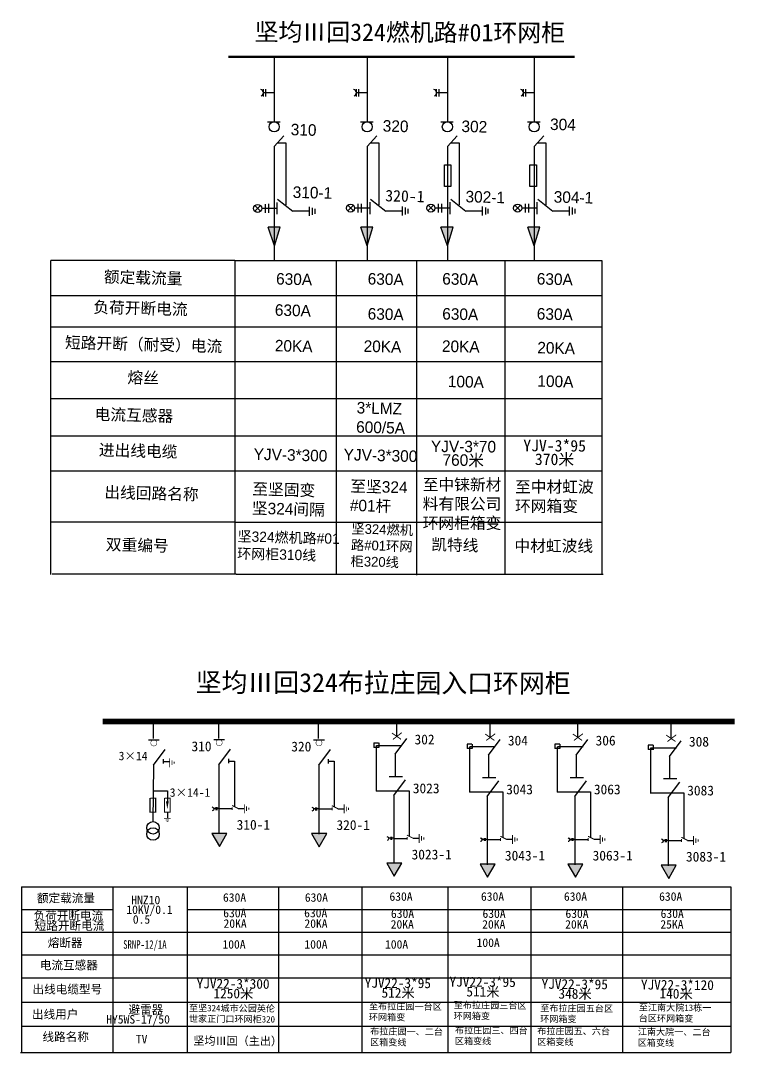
# Model space of a CAD drawing. Header units: millimetres. Extents: x 510 to 1045, y 2237 to 2510.
# Drawn here: x 509.8 to 695, y 2243.6 to 2510.1 of the extents above; entities that cross this region are included whole.
import ezdxf

# ---------------------------------------------------------------- set-up
doc = ezdxf.new("R2010")
doc.units = ezdxf.units.MM
doc.layers.add('1', color=7, linetype='Continuous')
doc.layers.add('2', color=7, linetype='Continuous')
doc.styles.add('HZ', font='', dxfattribs={"width": 0.75})
doc.styles.get('HZ').set_extended_font_data('楷体_GB2312')

# ---------------------------------------------------------------- blocks, each defined once
blk = doc.blocks.new('JD')
for points in [[(-2, 0.2), (-2, -0.2), (2, 0.2), (2, -0.2)], [(1, -1.2), (1, -0.8), (-1, -1.2), (-1, -0.8)], [(-0.5, -1.8), (-0.5, -2.2), (0.5, -1.8), (0.5, -2.2)]]:
    blk.add_trace(points)

msp = doc.modelspace()

# ---------------------------------------------------------------- hatches: boundary and pattern name
h = msp.add_hatch(color=256)
h.paths.add_polyline_path([(575.44, 2456.76), (573.78, 2456.76), (575.44, 2451.91)])
h.paths.add_polyline_path([(576.91, 2456.76), (575.44, 2456.76), (575.44, 2451.91)])
h = msp.add_hatch(color=256)
h.paths.add_polyline_path([(599.36, 2456.76), (597.7, 2456.76), (599.36, 2451.91)])
h.paths.add_polyline_path([(600.84, 2456.76), (599.36, 2456.76), (599.36, 2451.91)])
h = msp.add_hatch(color=256)
h.paths.add_polyline_path([(620.1, 2456.76), (618.44, 2456.76), (620.1, 2451.91)])
h.paths.add_polyline_path([(621.58, 2456.76), (620.1, 2456.76), (620.1, 2451.91)])
h = msp.add_hatch(color=256)
h.paths.add_polyline_path([(642.55, 2456.76), (640.89, 2456.76), (642.55, 2451.91)])
h.paths.add_polyline_path([(644.02, 2456.76), (642.55, 2456.76), (642.55, 2451.91)])
for points in [[(561.17, 2296.83), (563.12, 2300.2), (559.23, 2300.2)], [(586.97, 2296.77), (588.92, 2300.14), (585.02, 2300.14)], [(606.38, 2289.16), (608.33, 2292.53), (604.43, 2292.53)], [(630.5, 2288.88), (632.45, 2292.25), (628.56, 2292.25)], [(653.17, 2288.88), (655.11, 2292.25), (651.22, 2292.25)], [(677.29, 2288.59), (679.24, 2291.97), (675.34, 2291.97)]]:
    msp.add_hatch(color=7).paths.add_polyline_path(points)

# ---------------------------------------------------------------- linework, layer by layer
at = {"lineweight": 60}
msp.add_line((563.53, 2500.72), (652.94, 2500.72), dxfattribs=at)
for p, q in [((575.35, 2500.72), (575.35, 2483.98)), ((599.36, 2500.72), (599.36, 2483.98)), ((620.1, 2500.72), (620.1, 2483.98)), ((642.55, 2500.72), (642.55, 2483.98)), ((572.58, 2490.55), (572.58, 2492.44)), ((575.35, 2491.49), (572.58, 2491.49)), ((573.18, 2490.55), (573.18, 2492.44)), ((596.59, 2490.55), (596.59, 2492.44)), ((599.36, 2491.49), (596.59, 2491.49)), ((597.2, 2490.55), (597.2, 2492.44)), ((617.33, 2490.55), (617.33, 2492.44)), ((620.1, 2491.49), (617.33, 2491.49)), ((617.94, 2490.55), (617.94, 2492.44)), ((639.78, 2490.55), (639.78, 2492.44)), ((642.55, 2491.49), (639.78, 2491.49)), ((640.39, 2490.55), (640.39, 2492.44)), ((573.63, 2483.98), (576.86, 2483.98)), ((597.64, 2483.98), (600.88, 2483.98)), ((618.39, 2483.98), (621.62, 2483.98)), ((640.83, 2483.98), (644.07, 2483.98)), ((575.35, 2477.56), (577.86, 2480.32)), ((576.21, 2478.51), (578.35, 2478.51)), ((578.35, 2478.51), (578.35, 2462.52)), ((599.36, 2477.56), (601.87, 2480.32)), ((600.22, 2478.51), (602.37, 2478.51)), ((602.37, 2478.51), (602.37, 2462.58)), ((620.1, 2477.56), (622.61, 2480.32)), ((620.96, 2478.51), (623.11, 2478.51)), ((623.11, 2478.51), (623.11, 2462.58)), ((642.55, 2477.56), (645.06, 2480.32)), ((643.41, 2478.51), (645.56, 2478.51)), ((645.56, 2478.51), (645.56, 2462.58)), ((575.35, 2477.56), (575.35, 2448.18)), ((599.36, 2477.56), (599.36, 2448.18)), ((620.1, 2477.56), (620.1, 2448.18)), ((642.55, 2477.56), (642.55, 2448.18)), ((570.33, 2460.89), (571.79, 2462.36)), ((571.8, 2460.89), (570.34, 2462.36)), ((573.06, 2460.5), (573.06, 2462.74)), ((573.92, 2460.48), (573.92, 2462.76)), ((576, 2463.15), (576, 2460.09)), ((576.24, 2463.98), (580.16, 2460.87)), ((594.35, 2460.95), (595.81, 2462.42)), ((595.82, 2460.95), (594.36, 2462.42)), ((597.08, 2460.55), (597.08, 2462.8)), ((597.93, 2460.53), (597.93, 2462.82)), ((600.02, 2463.21), (600.02, 2460.14)), ((600.26, 2464.04), (604.17, 2460.93)), ((615.09, 2460.95), (616.55, 2462.42)), ((616.56, 2460.95), (615.1, 2462.42)), ((617.82, 2460.55), (617.82, 2462.8)), ((618.68, 2460.53), (618.68, 2462.82)), ((620.76, 2463.21), (620.76, 2460.14)), ((621, 2464.04), (624.91, 2460.93)), ((637.54, 2460.95), (639, 2462.42)), ((639.01, 2460.95), (637.55, 2462.42)), ((640.26, 2460.55), (640.26, 2462.8)), ((641.12, 2460.53), (641.12, 2462.82)), ((643.21, 2463.21), (643.21, 2460.14)), ((643.45, 2464.04), (647.36, 2460.93)), ((576, 2461.62), (572.1, 2461.62)), ((584.45, 2460.87), (580.16, 2460.87)), ((584.45, 2459.73), (584.45, 2462.01)), ((585.24, 2459.95), (585.24, 2461.77)), ((585.92, 2460.21), (585.92, 2461.49)), ((600.02, 2461.68), (596.12, 2461.68)), ((608.47, 2460.93), (604.17, 2460.93)), ((608.47, 2459.78), (608.47, 2462.07)), ((609.25, 2460.01), (609.25, 2461.83)), ((609.94, 2460.27), (609.94, 2461.54)), ((620.76, 2461.68), (616.86, 2461.68)), ((629.21, 2460.93), (624.91, 2460.93)), ((629.21, 2459.78), (629.21, 2462.07)), ((630, 2460.01), (630, 2461.83)), ((630.68, 2460.27), (630.68, 2461.54)), ((643.21, 2461.68), (639.31, 2461.68)), ((651.66, 2460.93), (647.36, 2460.93)), ((651.66, 2459.78), (651.66, 2462.07)), ((652.44, 2460.01), (652.44, 2461.83)), ((653.13, 2460.27), (653.13, 2461.54)), ((575.44, 2451.91), (573.78, 2456.76)), ((576.91, 2456.76), (573.78, 2456.76)), ((575.44, 2451.91), (576.91, 2456.76)), ((600.84, 2456.76), (597.7, 2456.76)), ((599.36, 2451.91), (597.7, 2456.76)), ((599.36, 2451.91), (600.84, 2456.76)), ((621.58, 2456.76), (618.44, 2456.76)), ((620.1, 2451.91), (618.44, 2456.76)), ((620.1, 2451.91), (621.58, 2456.76)), ((644.02, 2456.76), (640.89, 2456.76)), ((642.55, 2451.91), (640.89, 2456.76)), ((642.55, 2451.91), (644.02, 2456.76)), ((565.14, 2448.18), (517.6, 2448.18)), ((517.6, 2367.07), (517.6, 2448.18)), ((565.14, 2448.18), (660.01, 2448.18)), ((565.14, 2448.18), (565.14, 2367.07)), ((591.37, 2448.18), (591.37, 2367.07)), ((612.14, 2448.18), (612.14, 2366.88)), ((612.14, 2448.18), (612.14, 2366.88)), ((634.97, 2448.18), (634.97, 2367.27)), ((660.01, 2448.18), (660.01, 2367.07)), ((517.6, 2439.14), (660.01, 2439.14)), ((517.6, 2431.06), (660.01, 2431.06)), ((517.6, 2422.07), (660.01, 2422.07)), ((517.6, 2412.51), (660.01, 2412.51)), ((517.6, 2402.86), (660.01, 2402.86)), ((517.6, 2393.86), (660.01, 2393.86)), ((565.14, 2380.6), (517.6, 2380.6)), ((565.14, 2380.6), (660.01, 2380.6)), ((565.53, 2367.13), (517.99, 2367.13)), ((565.53, 2367.13), (660.4, 2367.13)), ((542.85, 2324.35), (545.66, 2324.35)), ((559.73, 2324.42), (562.54, 2324.42)), ((585.52, 2324.36), (588.34, 2324.36)), ((601.08, 2323.56), (601.08, 2322.39)), ((602.34, 2323.54), (601.06, 2323.54)), ((602.36, 2322.4), (601.08, 2322.39)), ((601.7, 2322.86), (601.7, 2311.09)), ((601.75, 2322.89), (608.37, 2322.89)), ((602.36, 2323.55), (602.36, 2322.39)), ((626.46, 2323.26), (625.19, 2323.25)), ((625.21, 2323.27), (625.21, 2322.11)), ((626.49, 2322.12), (625.21, 2322.11)), ((625.82, 2322.57), (625.82, 2310.81)), ((625.88, 2322.6), (632.49, 2322.6)), ((626.49, 2323.27), (626.49, 2322.1)), ((649.12, 2323.26), (647.85, 2323.25)), ((647.87, 2323.27), (647.87, 2322.11)), ((649.15, 2322.12), (647.87, 2322.11)), ((648.48, 2322.57), (648.48, 2310.81)), ((648.54, 2322.6), (655.15, 2322.6)), ((649.15, 2323.27), (649.15, 2322.1)), ((673.25, 2322.98), (671.97, 2322.97)), ((672, 2322.99), (672, 2321.83)), ((673.27, 2321.83), (672, 2321.83)), ((672.61, 2322.29), (672.61, 2310.53)), ((672.67, 2322.32), (679.28, 2322.32)), ((673.28, 2322.98), (673.28, 2321.82)), ((546.66, 2319.4), (546.66, 2318.23)), ((546.69, 2318.81), (548.18, 2318.81)), ((563.54, 2319.47), (563.54, 2318.31)), ((563.57, 2318.88), (565.06, 2318.88)), ((565.06, 2318.88), (565.06, 2307.12)), ((589.33, 2319.41), (589.33, 2318.25)), ((589.36, 2318.82), (590.85, 2318.82)), ((590.85, 2318.82), (590.85, 2307.06)), ((606.63, 2320.75), (606.63, 2314.89)), ((630.75, 2320.47), (630.75, 2314.61)), ((653.42, 2320.47), (653.42, 2314.61)), ((677.54, 2320.19), (677.54, 2314.32)), ((544.17, 2317.81), (544.01, 2303.26)), ((605.05, 2314.91), (608.46, 2314.91)), ((629.18, 2314.63), (632.59, 2314.63)), ((651.84, 2314.63), (655.25, 2314.63)), ((675.96, 2314.35), (679.38, 2314.35)), ((544, 2311.18), (547.73, 2311.18)), ((547.73, 2311.18), (547.73, 2308.45)), ((601.7, 2311.22), (610.26, 2311.22)), ((610.26, 2311.22), (610.26, 2299.45)), ((625.82, 2310.93), (634.39, 2310.93)), ((634.39, 2310.93), (634.39, 2299.17)), ((648.48, 2310.93), (657.05, 2310.93)), ((657.05, 2310.93), (657.05, 2299.17)), ((672.61, 2310.65), (681.17, 2310.65)), ((681.17, 2310.65), (681.17, 2298.89)), ((547.73, 2305.58), (547.73, 2304.17)), ((561.1, 2306.59), (564.52, 2306.59)), ((566.02, 2306.62), (567.59, 2306.62)), ((586.9, 2306.53), (590.31, 2306.53)), ((591.82, 2306.56), (593.39, 2306.56)), ((606.31, 2298.92), (609.72, 2298.92)), ((611.23, 2298.95), (612.8, 2298.95)), ((630.43, 2298.64), (633.85, 2298.64)), ((635.35, 2298.67), (636.92, 2298.67)), ((653.1, 2298.64), (656.51, 2298.64)), ((658.01, 2298.67), (659.58, 2298.67)), ((677.22, 2298.36), (680.63, 2298.36)), ((682.14, 2298.39), (683.71, 2298.39)), ((510, 2286.43), (510, 2243.79)), ((533.66, 2286.43), (533.66, 2243.65)), ((552.85, 2286.43), (552.85, 2243.65)), ((598.02, 2286.28), (598.02, 2243.65)), ((620.18, 2286.29), (620.18, 2243.65)), ((641.65, 2286.29), (641.65, 2243.65)), ((665.39, 2286.44), (665.39, 2243.65)), ((693.39, 2286.44), (693.39, 2243.65)), ((576.45, 2286.1), (576.45, 2243.65)), ((510, 2280.56), (533.66, 2280.56)), ((552.85, 2280.56), (693.39, 2280.56))]:
    msp.add_line(p, q)
at = {"color": 7}
for p, q in [((607, 2325.36), (607, 2329.13)), ((544.14, 2324.67), (544.14, 2328.44)), ((561.02, 2324.74), (561.02, 2328.51)), ((586.81, 2324.68), (586.81, 2328.45)), ((631.13, 2325.08), (631.13, 2328.85)), ((653.79, 2325.08), (653.79, 2328.85)), ((677.91, 2324.79), (677.91, 2328.56))]:
    msp.add_line(p, q, dxfattribs=at)
at = {"color": 0}
for p, q in [((561.04, 2317.91), (561.04, 2300.05)), ((586.84, 2317.85), (586.84, 2299.99)), ((606.25, 2310.24), (606.25, 2292.39)), ((630.38, 2309.96), (630.38, 2292.1)), ((653.04, 2309.96), (653.04, 2292.1)), ((677.16, 2309.68), (677.16, 2291.82))]:
    msp.add_line(p, q, dxfattribs=at)
at = {"linetype": 'Continuous'}
for p, q in [((510, 2286.44), (693.39, 2286.44)), ((512.07, 2280.56), (533.01, 2280.56)), ((510, 2274.7), (563.9, 2274.7)), ((563.65, 2274.7), (693.39, 2274.7)), ((510, 2268.84), (693.39, 2268.84)), ((510, 2262.9), (693.39, 2262.9)), ((510, 2256.65), (693.39, 2256.65)), ((510, 2250.42), (693.39, 2250.42)), ((509.82, 2243.65), (693.39, 2243.65))]:
    msp.add_line(p, q, dxfattribs=at)
for points in [[(619.34, 2472.85), (621.02, 2472.85), (621.02, 2467.3), (619.34, 2467.3)], [(641.45, 2472.85), (643.13, 2472.85), (643.13, 2467.3), (641.45, 2467.3)]]:
    msp.add_lwpolyline(points, close=True)
for points, const_width in [([(530.98, 2329.12), (694.32, 2329.12)], 1.45), ([(605.74, 2326.15), (608.12, 2324.5)], 0.239), ([(606.02, 2324.48), (608.32, 2326.21)], 0.239), ([(542.85, 2324.35), (545.66, 2324.35)], 0.239), ([(559.73, 2324.42), (562.54, 2324.42)], 0.239), ([(585.52, 2324.36), (588.34, 2324.36)], 0.239), ([(629.87, 2325.87), (632.25, 2324.22)], 0.239), ([(630.15, 2324.2), (632.45, 2325.93)], 0.239), ([(652.53, 2325.87), (654.91, 2324.22)], 0.239), ([(652.81, 2324.2), (655.11, 2325.93)], 0.239), ([(676.66, 2325.58), (679.04, 2323.94)], 0.239), ([(676.94, 2323.91), (679.23, 2325.65)], 0.239), ([(543.27, 2309.31), (543.27, 2305.67), (544.72, 2305.67), (544.72, 2309.31), (543.31, 2309.31)], 0.308), ([(547, 2309.31), (547, 2305.67), (548.46, 2305.67), (548.46, 2309.31), (547.05, 2309.31)], 0.308), ([(564.45, 2307.42), (566.12, 2306.59)], 0.25), ([(564.52, 2306.97), (564.52, 2306.21)], 0.25), ([(590.25, 2307.36), (591.91, 2306.53)], 0.25), ([(590.31, 2306.91), (590.31, 2306.15)], 0.25), ([(609.66, 2299.75), (611.32, 2298.92)], 0.25), ([(633.78, 2299.47), (635.45, 2298.64)], 0.25), ([(656.44, 2299.47), (658.11, 2298.64)], 0.25), ([(609.72, 2299.31), (609.72, 2298.54)], 0.25), ([(633.85, 2299.02), (633.85, 2298.25)], 0.25), ([(656.51, 2299.02), (656.51, 2298.25)], 0.25), ([(680.57, 2299.19), (682.24, 2298.36)], 0.25), ([(680.63, 2298.74), (680.63, 2297.97)], 0.25)]:
    msp.add_lwpolyline(points, dxfattribs=dict(const_width=const_width))
at = {"const_width": 0.12}
for points in [[(543.46, 2323.56, 1), (545.02, 2323.56, 1)], [(560.34, 2323.64, 1), (561.9, 2323.64, 1)], [(586.14, 2323.58, 1), (587.69, 2323.58, 1)]]:
    msp.add_lwpolyline(points, format="xyb", close=True, dxfattribs=at)
for points, format in [([(547.73, 2308.49, 0.718, 0, 0), (547.73, 2306.44, 0, 0, 0)], "xyseb"), ([(559.29, 2307.03, -0.877934), (559.31, 2306.02)], "xyb"), ([(585.08, 2306.97, -0.877934), (585.1, 2305.96)], "xyb"), ([(604.49, 2299.36, -0.877934), (604.51, 2298.35)], "xyb"), ([(628.62, 2299.08, -0.877934), (628.64, 2298.07)], "xyb"), ([(651.28, 2299.08, -0.877934), (651.3, 2298.07)], "xyb"), ([(675.41, 2298.8, -0.877934), (675.43, 2297.78)], "xyb")]:
    msp.add_lwpolyline(points, format=format)
for points in [[(560.26, 2306.6), (559.74, 2306.6)], [(560.26, 2306.95), (560.26, 2306.19)], [(560.5, 2306.95), (560.5, 2306.19)], [(561.1, 2306.6), (560.5, 2306.6)], [(586.06, 2306.54), (585.53, 2306.54)], [(586.06, 2306.89), (586.06, 2306.13)], [(586.29, 2306.89), (586.29, 2306.13)], [(586.9, 2306.54), (586.29, 2306.54)], [(605.47, 2298.93), (604.94, 2298.93)], [(605.47, 2299.28), (605.47, 2298.52)], [(605.7, 2299.28), (605.7, 2298.52)], [(606.31, 2298.93), (605.7, 2298.93)], [(629.59, 2298.65), (629.07, 2298.65)], [(629.59, 2299), (629.59, 2298.24)], [(629.83, 2299), (629.83, 2298.24)], [(630.43, 2298.65), (629.83, 2298.65)], [(652.26, 2298.65), (651.73, 2298.65)], [(652.26, 2299), (652.26, 2298.24)], [(652.49, 2299), (652.49, 2298.24)], [(653.09, 2298.65), (652.49, 2298.65)], [(676.38, 2298.37), (675.85, 2298.37)], [(676.38, 2298.72), (676.38, 2297.96)], [(676.61, 2298.72), (676.61, 2297.96)], [(677.22, 2298.37), (676.61, 2298.37)]]:
    msp.add_lwpolyline(points)
at = {"color": 7}
for points in [[(561.17, 2296.83), (563.12, 2300.2), (559.23, 2300.2)], [(586.97, 2296.77), (588.92, 2300.14), (585.02, 2300.14)], [(606.38, 2289.16), (608.33, 2292.53), (604.43, 2292.53)], [(630.5, 2288.88), (632.45, 2292.25), (628.56, 2292.25)], [(653.17, 2288.88), (655.11, 2292.25), (651.22, 2292.25)], [(677.29, 2288.59), (679.24, 2291.97), (675.34, 2291.97)]]:
    msp.add_lwpolyline(points, close=True, dxfattribs=at)
for centre, radius in [((575.35, 2482.67), 1.31), ((599.36, 2482.67), 1.31), ((620.1, 2482.67), 1.31), ((642.55, 2482.67), 1.31), ((571.07, 2461.62), 1.04), ((595.08, 2461.68), 1.04), ((615.83, 2461.68), 1.04), ((638.27, 2461.68), 1.04), ((544.04, 2301.65), 1.61), ((544.04, 2300.04), 1.61)]:
    msp.add_circle(centre, radius)
for centre in [(571.77, 2491.49), (595.78, 2491.49), (616.52, 2491.49), (638.97, 2491.49)]:
    msp.add_arc(centre, 0.81, 285.4746, 83.4913)
at = {"layer": '1'}
for points in [[(559.29, 2307.04, -0.877934), (559.31, 2306.03)], [(585.08, 2306.98, -0.877934), (585.1, 2305.97)], [(604.49, 2299.37, -0.877934), (604.51, 2298.36)], [(628.62, 2299.09, -0.877934), (628.64, 2298.08)], [(651.28, 2299.09, -0.877934), (651.3, 2298.08)], [(675.4, 2298.81, -0.877934), (675.42, 2297.8)]]:
    msp.add_lwpolyline(points, format="xyb", dxfattribs=at)
at = {"layer": '2'}
for p, q in [((606.62, 2320.65), (609.64, 2324.69)), ((630.74, 2320.37), (633.77, 2324.41)), ((653.41, 2320.37), (656.43, 2324.41)), ((677.53, 2320.09), (680.56, 2324.13)), ((544.17, 2317.81), (547.19, 2321.85)), ((561.04, 2317.89), (564.07, 2321.93)), ((586.84, 2317.83), (589.86, 2321.87)), ((606.23, 2310), (609.26, 2314.04)), ((630.36, 2309.71), (633.38, 2313.75)), ((653.02, 2309.71), (656.05, 2313.75)), ((677.15, 2309.43), (680.17, 2313.47))]:
    msp.add_line(p, q, dxfattribs=at)

# ---------------------------------------------------------------- block references
at = {"xscale": 0.5830959386162249, "yscale": 0.5830959386162249, "zscale": 0.5830959387198472, "rotation": 90}
for p in [(548.34, 2318.46), (567.62, 2306.58), (593.41, 2306.52), (612.82, 2298.91), (636.95, 2298.63), (659.61, 2298.63), (683.73, 2298.34)]:
    msp.add_blockref('JD', p, dxfattribs=at)
at = {"xscale": 0.4309593778536964, "yscale": 0.4309593777941245, "zscale": 0.4309593778708619}
msp.add_blockref('JD', (547.76, 2304.1), dxfattribs=at)

# ---------------------------------------------------------------- texts
at = {"color": 0}
for s, p in [('310', (553.97, 2321.42)), ('320', (579.76, 2321.36)), ('302', (611.61, 2323.19)), ('304', (635.74, 2322.91)), ('306', (658.4, 2322.91)), ('308', (682.53, 2322.63)), ('3023', (611.17, 2310.57)), ('3043', (635.3, 2310.29)), ('3063', (657.96, 2310.29)), ('3083', (682.08, 2310.01)), ('310-1', (565.64, 2301.15)), ('320-1', (591.44, 2301.09)), ('3023-1', (610.85, 2293.48)), ('3043-1', (634.97, 2293.2)), ('3063-1', (657.63, 2293.2)), ('3083-1', (681.76, 2292.92))]:
    msp.add_text(s, height=2.541, dxfattribs=at).set_placement(p)
at = {"style": 'HZ'}
for s, height, p in [('3×14', 2.199, (535.14, 2319.11)), ('3×14-1', 2.199, (548.35, 2309.66)), ('额定载流量', 2.199, (514.03, 2282.38)), ('HNZ10', 2.199, (538.42, 2281.9)), ('630A', 2.199, (562.11, 2282.55)), ('630A', 2.199, (583.26, 2282.55)), ('630A', 2.199, (605.13, 2282.8)), ('630A', 2.199, (628.78, 2282.8)), ('630A', 2.199, (650.22, 2282.8)), ('630A', 2.199, (674.82, 2282.8)), ('10KV/0.1', 2.199, (537.13, 2279.39)), ('负荷开断电流', 2.199, (513.16, 2277.84)), ('0.5', 2.199, (538.81, 2276.88)), ('630A', 2.199, (562.17, 2278.53)), ('630A', 2.199, (583.08, 2278.53)), ('630A', 2.199, (605.52, 2278.38)), ('630A', 2.199, (629.17, 2278.38)), ('630A', 2.199, (650.61, 2278.38)), ('630A', 2.199, (675.21, 2278.38)), ('短路开断电流', 2.199, (513.45, 2275.24)), ('20KA', 2.199, (562.25, 2275.82)), ('20KA', 2.199, (583.15, 2275.82)), ('20KA', 2.199, (605.45, 2275.61)), ('20KA', 2.199, (629.1, 2275.61)), ('20KA', 2.199, (650.54, 2275.61)), ('25KA', 2.199, (675.14, 2275.61)), ('熔断器', 2.199, (516.82, 2270.83)), ('100A', 2.199, (627.65, 2270.88)), ('100A', 2.199, (561.97, 2270.44)), ('100A', 2.199, (583.14, 2270.44)), ('100A', 2.199, (603.98, 2270.44)), ('电流互感器', 2.199, (514.78, 2265.07)), ('出线电缆型号', 2.199, (512.89, 2258.84)), ('出线用户 ', 2.199, (512.75, 2252.37)), ('避雷器', 2.199, (537.68, 2253.58)), ('HY5WS-17/50', 2.1988, (531.94, 2251.08)), ('线路名称', 2.199, (515.46, 2246.54)), ('TV', 2.199, (539.59, 2245.96))]:
    msp.add_text(s, height=height, dxfattribs=at).set_placement(p)
at = {"attachment_point": 1}
for s, insert, char_height, width, rotation in [('{\\fKaiTi_GB2312|b0|i0|c134|p49;\\P\\H4x;坚均Ⅲ回324燃机路#01环网柜}', (570.27, 2511.37), 1.1323, 448.941, 359.8283), ('{\\f\uffbfﾬￌﾣﾤ_GB2312|b0|i0|c134|p49;\\H4x;\\P310}', (579.79, 2488.46), 0.7449, 295.3559, 358.5424), ('{\\f\uffbfﾬￌﾣﾤ_GB2312|b0|i0|c134|p49;\\P\\H4x;320}', (603.47, 2485.68), 0.7449, 295.3559, 358.5424), ('{\\f\uffbfﾬￌﾣﾤ_GB2312|b0|i0|c134|p49;\\P\\H4x;302}', (623.82, 2485.57), 0.7449, 295.3559, 358.5424), ('{\\f\uffbfﾬￌﾣﾤ_GB2312|b0|i0|c134|p49;\\P\\H4x;304}', (646.71, 2486.1), 0.7449, 295.3559, 358.5424), ('{\\f\uffbfﾬￌﾣﾤ_GB2312|b0|i0|c134|p49;\\P\\H4x;310-1}', (580.21, 2468.56), 0.7449, 295.3559, 358.5424), ('{\\fKaiTi_GB2312|b0|i0|c134|p49;\\P\\H4x;320-1}', (604.13, 2467.67), 0.7449, 295.3559, 358.5424), ('{\\f\uffbfﾬￌﾣﾤ_GB2312|b0|i0|c134|p49;\\P\\H4x;302-1}', (624.87, 2467.42), 0.7449, 295.3559, 358.5424), ('{\\f\uffbfﾬￌﾣﾤ_GB2312|b0|i0|c134|p49;\\P\\H4x;304-1}', (647.66, 2467.34), 0.7449, 295.3559, 358.5424), ('{\\f\uffbfﾬￌﾣﾤ_GB2312|b0|i0|c134|p49;\\H4x;额定载流量}', (531.37, 2445.48), 0.7449, 295.3559, 358.5424), ('{\\f\uffbfﾬￌﾣﾤ_GB2312|b0|i0|c134|p49;\\H4x;630A}', (575.88, 2444.95), 0.7449, 295.3559, 358.5424), ('{\\f\uffbfﾬￌﾣﾤ_GB2312|b0|i0|c134|p49;\\H4x;630A}', (599.55, 2444.95), 0.7449, 295.3559, 358.5424), ('{\\f\uffbfﾬￌﾣﾤ_GB2312|b0|i0|c134|p49;\\H4x;630A}', (618.82, 2444.95), 0.7449, 295.3559, 358.5424), ('{\\f\uffbfﾬￌﾣﾤ_GB2312|b0|i0|c134|p49;\\H4x;630A}', (643.25, 2444.95), 0.7449, 295.3559, 358.5424), ('{\\f\uffbfﾬￌﾣﾤ_GB2312|b0|i0|c134|p49;\\H4x;负荷开断电流}', (528.64, 2437.65), 0.7449, 295.3559, 358.5424), ('{\\f\uffbfﾬￌﾣﾤ_GB2312|b0|i0|c134|p49;\\H4x;630A}', (575.56, 2436.89), 0.7449, 295.3559, 358.5424), ('{\\f\uffbfﾬￌﾣﾤ_GB2312|b0|i0|c134|p49;\\H4x;630A}', (599.55, 2435.91), 0.7449, 295.3559, 358.5424), ('{\\f\uffbfﾬￌﾣﾤ_GB2312|b0|i0|c134|p49;\\H4x;630A}', (618.82, 2435.91), 0.7449, 295.3559, 358.5424), ('{\\f\uffbfﾬￌﾣﾤ_GB2312|b0|i0|c134|p49;\\H4x;630A}', (643.25, 2435.91), 0.7449, 295.3559, 358.5424), ('{\\f\uffbfﾬￌﾣﾤ_GB2312|b0|i0|c134|p49;\\H4x;短路开断（耐受）电流}', (521.33, 2428.51), 0.7449, 295.3559, 358.5424), ('{\\f\uffbfﾬￌﾣﾤ_GB2312|b0|i0|c134|p49;\\H4x;20KA}', (575.56, 2427.69), 0.7449, 295.3559, 358.5424), ('{\\f\uffbfﾬￌﾣﾤ_GB2312|b0|i0|c134|p49;\\H4x;20KA}', (598.5, 2427.56), 0.7449, 295.3559, 358.5424), ('{\\f\uffbfﾬￌﾣﾤ_GB2312|b0|i0|c134|p49;\\H4x;20KA}', (618.74, 2427.56), 0.7449, 295.3559, 358.5424), ('{\\f\uffbfﾬￌﾣﾤ_GB2312|b0|i0|c134|p49;\\H4x;20KA}', (643.38, 2427.17), 0.7449, 295.3559, 358.5424), ('{\\f\uffbfﾬￌﾣﾤ_GB2312|b0|i0|c134|p49;\\H4x;熔丝}', (537.46, 2419.49), 0.7449, 295.3559, 358.5424), ('{\\f\uffbfﾬￌﾣﾤ_GB2312|b0|i0|c134|p49;\\H4x;100A}', (620.27, 2418.46), 0.7449, 295.3559, 358.5424), ('{\\f\uffbfﾬￌﾣﾤ_GB2312|b0|i0|c134|p49;\\H4x;100A}', (643.41, 2418.56), 0.7449, 295.3559, 358.5424), ('{\\f\uffbfﾬￌﾣﾤ_GB2312|b0|i0|c134|p49;\\H4x;3*LMZ\\P600/5A}', (596.69, 2411.65), 0.7449, 295.3559, 358.5424), ('{\\f\uffbfﾬￌﾣﾤ_GB2312|b0|i0|c134|p49;\\H4x;电流互感器}', (528.98, 2409.99), 0.7449, 295.3559, 358.5424), ('{\\f\uffbfﾬￌﾣﾤ_GB2312|b0|i0|c134|p49;\\H4x;进出线电缆}', (530.08, 2400.76), 0.7449, 295.3559, 358.5424), ('{\\f\uffbfﾬￌﾣﾤ_GB2312|b0|i0|c134|p49;\\H4x;YJV-3*70}', (615.86, 2401.67), 0.7449, 295.3559, 359.6072), ('{\\fSimSun|b0|i0|c134|p2;\\H4x;YJV-3*95}', (639.72, 2401.88), 0.7449, 295.3559, 359.6072), ('{\\f\uffbfﾬￌﾣﾤ_GB2312|b0|i0|c134|p49;\\H4x;YJV-3*300}', (570.07, 2399.67), 0.7449, 295.3559, 358.5424), ('{\\f\uffbfﾬￌﾣﾤ_GB2312|b0|i0|c134|p49;\\H4x;YJV-3*300}', (593.33, 2399.56), 0.7449, 295.3559, 358.5424), ('{\\f\uffbfﾬￌﾣﾤ_GB2312|b0|i0|c134|p49;\\H4x;760米}', (618.86, 2398.14), 0.7449, 295.3559, 359.6072), ('{\\fSimSun|b0|i0|c134|p2;\\H4x;370米}', (642.72, 2398.34), 0.7449, 295.3559, 359.6072), ('{\\f\uffbfﾬￌﾣﾤ_GB2312|b0|i0|c134|p49;\\H4x;出线回路名称}', (531.49, 2389.84), 0.7449, 295.3559, 358.5424), ('{\\f\uffbfﾬￌﾣﾤ_GB2312|b0|i0|c134|p49;\\H4x;至坚固变\\P坚324间隔}', (569.75, 2390.69), 0.7449, 295.3559, 358.5424), ('{\\f\uffbfﾬￌﾣﾤ_GB2312|b0|i0|c134|p49;\\H4x;至坚324\\P#01杆}', (595.07, 2391.41), 0.7449, 295.3559, 358.5424), ('{\\fKaiTi_GB2312|b0|i0|c134|p49;\\H4x;至中铼新材料有限公司环网柜箱变}', (613.73, 2391.78), 0.7449, 24.247, 359.9856), ('{\\fSimSun|b0|i0|c134|p2;\\H4x;至中材虹波环网箱变}', (637.59, 2391.21), 0.7449, 24.0688, 359.9856), ('{\\f\uffbfﾬￌﾣﾤ_GB2312|b0|i0|c134|p49;坚324燃机\\P路#01环网\\P柜320线}', (595.33, 2380.17), 2.52, 295.3559, 358.5424), ('{\\f\uffbfﾬￌﾣﾤ_GB2312|b0|i0|c134|p49;坚324燃机路#01\\P环网柜310线}', (565.92, 2378.28), 2.66, 295.3559, 358.5424), ('{\\f\uffbfﾬￌﾣﾤ_GB2312|b0|i0|c134|p49;\\H4x;双重编号}', (531.88, 2376.36), 0.7449, 295.3559, 358.5424), ('{\\f\uffbfﾬￌﾣﾤ_GB2312|b0|i0|c134|p49;\\H4x;凯特线}', (615.98, 2376.36), 0.7449, 295.3559, 358.5424), ('{\\fSimSun|b0|i0|c134|p2;\\H4x;中材虹波线}', (637.44, 2375.94), 0.7449, 24.0688, 359.9856), ('{\\fSimSun|b0|i0|c134|p2;\\P坚均Ⅲ回324\\C7;布拉庄园入口环网柜}', (555.1, 2349.86), 4.9, 448.941, 359.8283), ('{\\fSimSun|b0|i0|c134|p2;YJV22-3*300}', (555.3, 2262.71), 2.52, 295.3559, 359.6072), ('{\\fSimSun|b0|i0|c134|p2;YJV22-3*95}', (598.73, 2262.87), 2.52, 295.3559, 359.6072), ('{\\fSimSun|b0|i0|c134|p2;YJV22-3*95}', (620.65, 2263.17), 2.52, 295.3559, 359.6072), ('{\\fSimSun|b0|i0|c134|p2;YJV22-3*95}', (644.45, 2262.59), 2.52, 295.3559, 359.6072), ('{\\fSimSun|b0|i0|c134|p2;YJV22-3*120}', (670.13, 2262.41), 2.52, 295.3559, 359.6072), ('{\\fSimSun|b0|i0|c134|p2;1250米}', (559.67, 2260.15), 2.52, 295.3559, 359.6072), ('{\\fSimSun|b0|i0|c134|p2;512米}', (603.1, 2260.32), 2.52, 295.3559, 359.6072), ('{\\fSimSun|b0|i0|c134|p2;511米}', (625.02, 2260.62), 2.52, 295.3559, 359.6072), ('{\\fSimSun|b0|i0|c134|p2;348米}', (648.82, 2260.04), 2.52, 295.3559, 359.6072), ('{\\fSimSun|b0|i0|c134|p2;140米}', (674.93, 2260.09), 2.52, 295.3559, 359.6072), ('{\\fSimSun|b0|i0|c134|p2;\\C7;至布拉庄园三台区环网箱变}', (621.75, 2256.71), 1.68, 19.191, 359.6072), ('{\\fSimSun|b0|i0|c134|p2;\\C7;至坚324城市公园\\C256;英伦世家正门口环网柜320}', (553.34, 2255.97), 1.68, 23.3471, 359.6072), ('{\\fSimSun|b0|i0|c134|p2;\\C7;至布拉庄园一台区环网箱变}', (599.84, 2256.41), 1.68, 19.191, 359.6072), ('{\\fSimSun|b0|i0|c134|p2;\\C7;至布拉庄园五台区环网箱变}', (644.11, 2255.93), 1.68, 19.191, 359.6072), ('{\\fSimSun|b0|i0|c134|p2;\\C7;至江南大院13栋一台区环网箱变}', (669.58, 2256.12), 1.68, 19.191, 359.6072), ('{\\fSimSun|b0|i0|c134|p2;\\C7;布拉庄园一、二台区箱变线}', (600.15, 2249.93), 1.68, 19.191, 359.6072), ('{\\fSimSun|b0|i0|c134|p2;\\C7;布拉庄园三、四台区箱变线}', (622.07, 2250.22), 1.68, 19.191, 359.6072), ('{\\fSimSun|b0|i0|c134|p2;\\C7;布拉庄园五、六台区箱变线}', (643.33, 2250.03), 1.68, 19.191, 359.6072), ('{\\fSimSun|b0|i0|c134|p2;\\C7;江南大院一、二台区箱变线}', (669.32, 2249.82), 1.68, 19.191, 359.6072), ('{\\fSimSun|b0|i0|c134|p2;坚均Ⅲ回（主出）}', (554.46, 2247.73), 2.1, 295.3559, 359.6072)]:
    msp.add_mtext(s, dxfattribs=dict(at, insert=insert, char_height=char_height, width=width, rotation=rotation))
at = {"insert": (536.32, 2272.61), "char_height": 2.199, "width": 13.4451, "attachment_point": 1, "style": 'HZ'}
msp.add_mtext('SRNP-12/1A', dxfattribs=at)

doc.saveas('drawing.dxf')
